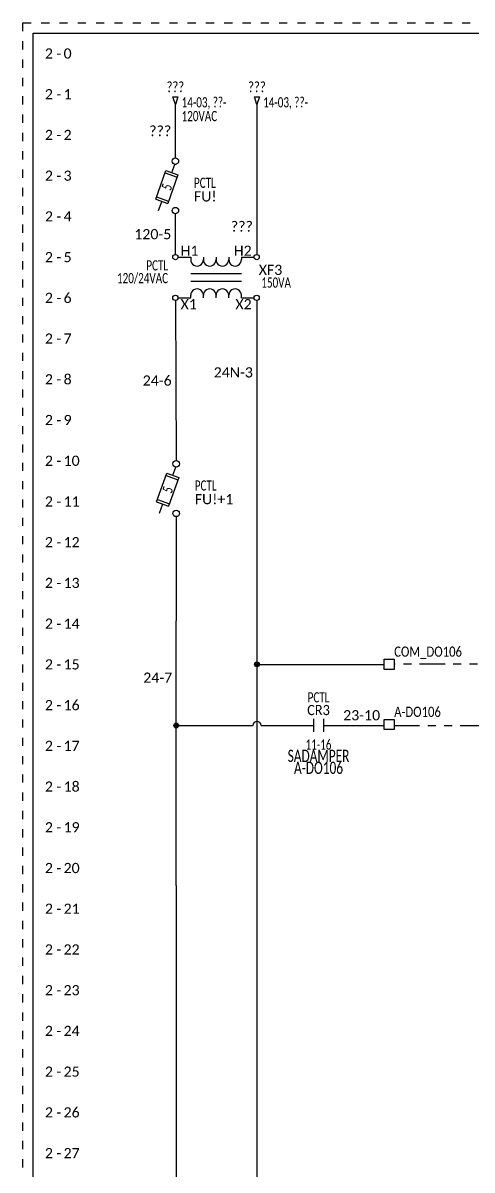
# Model space of a CAD drawing. Header units: inches. Extents: x 0 to 16.2, y 0 to 21.2.
# Drawn here: x 0 to 5.52, y 7.17 to 21.25 of the extents above; entities that cross this region are included whole.
import ezdxf
from ezdxf.enums import TextEntityAlignment as Align

# ---------------------------------------------------------------- set-up
doc = ezdxf.new("R2010")
doc.units = ezdxf.units.IN
doc.header["$MEASUREMENT"] = 0
doc.linetypes.add('DOT2', pattern=[0.125, 0, -0.125])
doc.linetypes.add('PHANTOM2', pattern=[1.25, 0.625, -0.125, 0.125, -0.125, 0.125, -0.125])
for name, color, linetype in [('BLK_20', 250, 'Continuous'), ('DESC', 150, 'Continuous'), ('LOC', 8, 'Continuous'), ('MISC', 7, 'Continuous'), ('ORG_14', 30, 'Continuous'), ('RED_14', 1, 'Continuous'), ('RED_18', 1, 'Continuous'), ('SYMS', 7, 'Continuous'), ('TAGFIXED', 7, 'Continuous'), ('TAGS', 150, 'Continuous'), ('TERMS', 123, 'Continuous'), ('WHT_14', 7, 'Continuous'), ('WIREFIXED', 7, 'Continuous'), ('WIRENO', 72, 'Continuous'), ('WIREREF_DEST', 52, 'Continuous'), ('XREF', 7, 'Continuous')]:
    doc.layers.add(name, color=color, linetype=linetype)
doc.layers.add('TITLEBLOCK_FRAME', color=7, linetype='DOT2', plot=False)
doc.styles.add('TB_BODY', font='arial.ttf')
doc.styles.add('WD', font='calibri.ttf')

# ---------------------------------------------------------------- blocks, each defined once
blk = doc.blocks.new('VDS11FL')
for p, q in [((-0.241, -0.163), (-0.116, 0.19)), ((-0.126, 0.16), (0.021, 0.108)), ((-0.116, 0.19), (0.032, 0.137)), ((-0.042, 0.164), (-0.006, 0.264)), ((0.032, 0.137), (-0.094, -0.216)), ((-0.231, -0.134), (-0.084, -0.187)), ((-0.241, -0.163), (-0.094, -0.216)), ((-0.168, -0.19), (-0.21, -0.307))]:
    blk.add_line(p, q)
for centre in [(0, 0.304), (0, -0.304)]:
    blk.add_circle(centre, 0.04)
at = {"style": 'WD'}
for tag, p, height, flags in [('TERM02', (0.088, 0.307), 0.125, 8), ('X2TERM02', (0, 0.344), 0.0125, 1), ('X4LINK', (-0.403, 0), 0.01, 1), ('FAMILY', (-0.273, 0.052), 0.01, 9), ('X1LINK', (0.136, 0), 0.01, 1), ('CONTACT', (-0.273, -0.025), 0.01, 9), ('X8TERM01', (0, -0.344), 0.0125, 1), ('TERM01', (0.09, -0.43), 0.125, 8)]:
    blk.add_attdef(tag, p, '', height=height, dxfattribs=dict(at, flags=flags))
at = {"style": 'WD', "width": 0.7}
blk.add_attdef('RATING1', text='', height=0.125, rotation=70.3798, dxfattribs=at).set_placement((-0.105, -0.013), align=Align.MIDDLE_CENTER)
for tag, p in [('INST', (0.229, 0.143)), ('LOC', (0.229, -0.025))]:
    blk.add_attdef(tag, p, '', height=0.125, dxfattribs=at)
at = {"style": 'WD', "flags": 9}
for tag, p in [('ASSYCODE', (-0.245, -0.006)), ('MFG', (-0.245, 0.016)), ('CAT', (-0.245, 0.035))]:
    blk.add_attdef(tag, text='', height=0.01, dxfattribs=at).set_placement(p, align=Align.CENTER)
at = {"style": 'WD'}
blk.add_attdef('TAG1', (0.229, -0.192), '', height=0.125, dxfattribs=at)
blk = doc.blocks.new('HT0001')
for p, q in [((-0.062, 0.062), (0.062, 0.062)), ((-0.062, -0.062), (-0.062, 0.062)), ((0.062, 0.062), (0.062, -0.062)), ((0.062, -0.062), (-0.062, -0.062))]:
    blk.add_line(p, q)
at = {"style": 'WD'}
for tag, p, width in [('INST', (0.062, 0.42), 0.7), ('LOC', (0.062, 0.25), 0.7), ('DESC1', (0.05, -0.385), 0.8)]:
    blk.add_attdef(tag, p, '', height=0.125, dxfattribs=dict(at, width=width))
at = {"linetype": 'Continuous', "style": 'WD'}
for tag, p, height, width, flags in [('TERM01', (0.062, 0.094), 0.125, 0.8, 8), ('TAGSTRIP', (0.05, -0.229), 0.125, 0.9, 8), ('DESC2', (0.05, -0.541), 0.125, 0.8, 8), ('CAT', (0.213, -0.406), 0.109, 0.8, 1), ('DESC3', (0.05, -0.698), 0.125, 0.8, 8)]:
    blk.add_attdef(tag, p, '', height=height, dxfattribs=dict(at, width=width, flags=flags))
at = {"style": 'WD', "flags": 1}
for tag, p, height in [('X4TERM01', (-0.062, 0), 0.0125), ('X4TERMDESC01', (-0.055, -0.023), 0.025), ('X2TERMDESC01', (-0.006, 0.029), 0.025), ('X2TERM01', (0, 0.062), 0.0125), ('STRIPSEQ', (0, 0), 0.00125), ('X2PIN01', (0.033, 0.084), 0.0125), ('X1TERMDESC01', (0.039, 0.007), 0.025), ('X1TERM01', (0.062, 0), 0.0125), ('X1PIN01', (0.087, 0.016), 0.0125), ('X4PIN01', (-0.114, -0.038), 0.0125), ('LINKTERM', (0, -0.002), 0.00125), ('X8TERMDESC01', (0, -0.054), 0.025), ('X8TERM01', (0, -0.062), 0.0125), ('X8PIN01', (0.026, -0.096), 0.0125)]:
    blk.add_attdef(tag, p, '', height=height, dxfattribs=at)
at = {"style": 'WD', "width": 0.7, "flags": 1}
blk.add_attdef('ASSYCODE', (0.062, -0.281), '', height=0.01, dxfattribs=at)
at = {"linetype": 'Continuous', "style": 'WD', "width": 0.8, "flags": 1}
blk.add_attdef('MFG', text='', height=0.109, dxfattribs=at).set_placement((0.088, -0.406), align=Align.RIGHT)
blk = doc.blocks.new('WD_WNV')
at = {"linetype": 'Continuous', "style": 'WD'}
blk.add_attdef('WIRENO', text='', height=0.125, dxfattribs=at).set_placement((-0.05, 0), align=Align.MIDDLE_RIGHT)
at = {"style": 'WD', "flags": 1}
for tag, p in [('W01USER', (-0.062, 0.094)), ('W02USER', (-0.062, 0.086)), ('W03USER', (-0.062, 0.078)), ('W04USER', (-0.062, 0.07)), ('W05USER', (-0.062, 0.062)), ('W06USER', (-0.062, 0.055)), ('W07USER', (-0.062, 0.047)), ('W08USER', (-0.062, 0.039)), ('W09USER', (-0.062, 0.031)), ('W10USER', (-0.062, 0.023))]:
    blk.add_attdef(tag, text='', height=0.005, dxfattribs=at).set_placement(p, align=Align.CENTER)
blk = doc.blocks.new('WDDOT')
for radius in [0.03, 0.0187, 0.00929]:
    blk.add_circle((0, 0), radius)
blk = doc.blocks.new('HCR11_RELAY-CONTACT')
at = {"linetype": 'Continuous'}
for p, q in [((-0.053, 0.082), (-0.053, -0.078)), ((0.072, 0.082), (0.072, -0.078))]:
    blk.add_line(p, q, dxfattribs=at)
at = {"style": 'WD'}
for tag, width, p in [('INST', 0.7, (0.009, 0.453)), ('LOC', 0.7, (0.009, 0.283)), ('TAG2', 0.9, (0.009, 0.127)), ('XREF', 0.7, (0.009, -0.296))]:
    blk.add_attdef(tag, text='', height=0.125, dxfattribs=dict(at, width=width)).set_placement(p, align=Align.CENTER)
for tag, p, height, flags in [('X4TERM01', (-0.053, 0.002), 0.0125, 1), ('X1TERM02', (0.072, 0.002), 0.0125, 1), ('CONTACT', (0.107, 0.038), 0.01, 1), ('FAMILY', (0.107, 0.055), 0.01, 9)]:
    blk.add_attdef(tag, p, '', height=height, dxfattribs=dict(at, flags=flags))
for tag, p in [('X2LINK', (0.009, 0.127)), ('X8LINK', (0.009, -0.123))]:
    blk.add_attdef(tag, p, '', height=0.01, dxfattribs=at)
at = {"linetype": 'Continuous', "style": 'WD', "flags": 8}
blk.add_attdef('TERM01', text='', height=0.125, dxfattribs=at).set_placement((-0.116, -0.014), align=Align.TOP_RIGHT)
blk.add_attdef('TERM02', text='', height=0.125, dxfattribs=at).set_placement((0.134, -0.014), align=Align.TOP_LEFT)
at = {"color": 1, "style": 'WD', "width": 0.7}
for tag, p in [('DESC1', (0.009, -0.448)), ('DESC2', (0.009, -0.595)), ('DESC3', (0.009, -0.742))]:
    blk.add_attdef(tag, text='', height=0.15, dxfattribs=at).set_placement(p, align=Align.CENTER)
blk = doc.blocks.new('HXF1')
for p, q in [((-0.469, 0), (-0.312, 0)), ((-0.312, 0), (-0.312, -0.031)), ((-0.156, 0), (-0.156, -0.031)), ((0, 0), (0, -0.031)), ((0.156, 0), (0.156, -0.031)), ((0.312, 0), (0.467, 0)), ((0.312, 0), (0.312, -0.031)), ((-0.312, -0.203), (0.312, -0.203)), ((-0.312, -0.297), (0.312, -0.297)), ((-0.469, -0.5), (-0.312, -0.5)), ((-0.312, -0.5), (-0.312, -0.469)), ((-0.156, -0.5), (-0.156, -0.469)), ((0, -0.5), (0, -0.469)), ((0.156, -0.5), (0.156, -0.469)), ((0.312, -0.5), (0.312, -0.469)), ((0.312, -0.5), (0.467, -0.5))]:
    blk.add_line(p, q)
for centre in [(-0.501, 0), (0.499, 0), (-0.501, -0.5), (0.499, -0.5)]:
    blk.add_circle(centre, 0.0322)
for centre, start, end in [((-0.234, -0.031), 180, 0.001), ((-0.078, -0.031), 180, 0.001), ((0.078, -0.031), 180, 0.001), ((0.234, -0.031), 180, 0.001), ((-0.234, -0.469), 0.001, 180.002), ((-0.078, -0.469), 0.001, 180.002), ((0.078, -0.469), 0.001, 180.002), ((0.234, -0.469), 0.001, 180.002)]:
    blk.add_arc(centre, 0.0781, start, end)
at = {"linetype": 'Continuous', "style": 'WD', "flags": 8}
for tag, p in [('TERM03', (-0.031, 0.016)), ('TERM02', (0.438, 0.016))]:
    blk.add_attdef(tag, text='', height=0.125, dxfattribs=at).set_placement(p, align=Align.RIGHT)
blk.add_attdef('TERM01', (-0.438, 0.016), '', height=0.125, dxfattribs=at)
at = {"style": 'WD', "width": 0.7}
for tag, p in [('INST', (-0.591, 0.006)), ('LOC', (-0.591, -0.164)), ('DESC1', (-0.591, -0.32)), ('DESC2', (-0.591, -0.476))]:
    blk.add_attdef(tag, text='', height=0.125, dxfattribs=at).set_placement(p, align=Align.RIGHT)
at = {"style": 'WD'}
for tag, p, height, flags in [('X4TERM01', (-0.533, 0), 0.0125, 1), ('X2TERM01', (-0.501, 0.032), 0.0125, 1), ('X2TERM03', (0, 0.009), 0.0125, 1), ('X2TERM02', (0.499, 0.032), 0.0125, 1), ('X1TERM02', (0.531, 0), 0.0125, 1), ('FAMILY', (0.46, -0.247), 0.01, 9), ('X4TERM04', (-0.533, -0.5), 0.0125, 1), ('X8TERM04', (-0.501, -0.532), 0.0125, 1), ('X8TERM06', (0, -0.507), 0.0125, 1), ('X8TERM05', (0.499, -0.532), 0.0125, 1), ('X1TERM05', (0.531, -0.5), 0.0125, 1)]:
    blk.add_attdef(tag, p, '', height=height, dxfattribs=dict(at, flags=flags))
blk.add_attdef('TAG1', (0.524, -0.219), '', height=0.125, dxfattribs=at)
at = {"linetype": 'Continuous', "style": 'WD', "flags": 9}
for tag, p in [('CAT', (0.485, -0.275)), ('ASSYCODE', (0.487, -0.313)), ('MFG', (0.484, -0.295))]:
    blk.add_attdef(tag, text='', height=0.01, dxfattribs=at).set_placement(p, align=Align.CENTER)
at = {"style": 'WD', "width": 0.7}
blk.add_attdef('RATING1', (0.556, -0.375), '', height=0.125, dxfattribs=at)
at = {"linetype": 'Continuous', "style": 'WD', "flags": 8}
for tag, p in [('TERM06', (-0.031, -0.516)), ('TERM05', (0.438, -0.516))]:
    blk.add_attdef(tag, text='', height=0.125, dxfattribs=at).set_placement(p, align=Align.TOP_RIGHT)
blk.add_attdef('TERM04', text='', height=0.125, dxfattribs=at).set_placement((-0.438, -0.516), align=Align.TOP_LEFT)
blk = doc.blocks.new('HA1D2')
blk.add_lwpolyline([(0, 0.094), (0.031, 0.094), (0, 0), (-0.031, 0.094), (0, 0.094)])
at = {"style": 'WD', "width": 0.8, "flags": 8}
blk.add_attdef('WIRENO', text='', height=0.125, dxfattribs=at).set_placement((0, 0.15), align=Align.CENTER)
at = {"style": 'WD', "flags": 1}
for tag, p in [('X8TERM01', (0, 0)), ('SIGCODE', (0.026, 0.066))]:
    blk.add_attdef(tag, p, '', height=0.01, dxfattribs=at)
at = {"style": 'WD', "width": 0.7}
for tag, p in [('XREF', (0.077, -0.037)), ('DESC1', (0.077, -0.206))]:
    blk.add_attdef(tag, p, '', height=0.125, dxfattribs=at)
blk = doc.blocks.new('WD_WNH')
at = {"linetype": 'Continuous', "style": 'WD'}
blk.add_attdef('WIRENO', text='', height=0.125, dxfattribs=at).set_placement((0, 0.062), align=Align.CENTER)
at = {"style": 'WD', "flags": 1}
for tag, p in [('W01USER', (0, 0.078)), ('W02USER', (0, 0.07)), ('W03USER', (0, 0.062)), ('W04USER', (0, 0.055)), ('W05USER', (0, 0.047)), ('W06USER', (0, 0.039)), ('W07USER', (0, 0.031)), ('W08USER', (0, 0.023)), ('W09USER', (0, 0.016)), ('W10USER', (0, 0.008))]:
    blk.add_attdef(tag, text='', height=0.005, dxfattribs=at).set_placement(p, align=Align.CENTER)
blk = doc.blocks.new('WD_MLRH7')
at = {"style": 'WD'}
blk.add_attdef('WDCOPY_DASH', text='', height=0.125, dxfattribs=at).set_placement((-0.684, 0), align=Align.MIDDLE)
blk.add_attdef('SHEET', text='', height=0.125, dxfattribs=at).set_placement((-0.756, 0), align=Align.MIDDLE_RIGHT)
blk.add_attdef('RUNGFIRST', text='', height=0.125, dxfattribs=at).set_placement((-0.625, 0), align=Align.MIDDLE_LEFT)
at = {"style": 'WD', "flags": 1}
for tag, p in [('RUNGHORV', (-0.25, -0.127)), ('RUNGINC', (-0.25, -0.163)), ('WIREMODE', (-0.25, -0.281)), ('RUNGDIST', (-0.25, -0.2)), ('RUNGCNT', (-0.25, -0.237)), ('WIRE-START', (-0.25, -0.356)), ('WIRE-GSUF', (-0.25, -0.396)), ('PH3SPACE', (-0.25, -0.437)), ('WIREFMT', (-0.25, -0.321))]:
    blk.add_attdef(tag, text='', height=0.025, dxfattribs=at).set_placement(p, align=Align.RIGHT)
blk = doc.blocks.new('*U41')
at = {"color": 5}
for p, q in [((0, 21), (16, 21)), ((0, 0), (0, 21))]:
    blk.add_line(p, q, dxfattribs=at)
at = {"layer": 'TITLEBLOCK_FRAME'}
blk.add_lwpolyline([(-0.125, 21.125), (16.125, 21.125), (16.125, -0.125), (-0.125, -0.125)], close=True, dxfattribs=at)
blk.add_lwpolyline([(-0.125, 21.125), (16.125, 21.125), (16.125, -0.125), (-0.125, -0.125)], close=True, dxfattribs=at)
at = {"color": 7, "style": 'TB_BODY', "flags": 4}
for tag, p in [('N5', (7.597, 1.925)), ('N4', (7.597, 1.575)), ('N3', (7.597, 1.225)), ('N2', (7.597, 0.925)), ('N1', (7.597, 0.575)), ('PAGENO', (5.883, 0.167)), ('SHEETMAX', (6.824, 0.157))]:
    blk.add_attdef(tag, text='', height=0.14, dxfattribs=at).set_placement(p, align=Align.MIDDLE_CENTER)
for tag, height, p in [('DATE5', 0.14, (7.854, 1.925)), ('PAR5', 0.14, (9.104, 1.925)), ('DESCRIPTION5', 0.14, (9.661, 1.925)), ('TITLE1', 0.175, (0.091, 1.57)), ('DATE4', 0.14, (7.854, 1.575)), ('PAR4', 0.14, (9.104, 1.575)), ('DESCRIPTION4', 0.14, (9.661, 1.575)), ('AP.PAR', 0.14, (5.526, 1.365)), ('TITLE2', 0.175, (0.091, 1.306)), ('DATE3', 0.14, (7.854, 1.225)), ('PAR3', 0.14, (9.104, 1.225)), ('DESCRIPTION3', 0.14, (9.661, 1.225)), ('TITLE3', 0.175, (0.091, 1.041)), ('DATE2', 0.14, (7.854, 0.925)), ('PAR2', 0.14, (9.104, 0.925)), ('DESCRIPTION2', 0.14, (9.661, 0.925)), ('DESS.PAR', 0.14, (5.286, 0.642)), ('DATE1', 0.14, (7.854, 0.575)), ('PAR1', 0.14, (9.109, 0.575)), ('DESCRIPTION1', 0.14, (9.645, 0.575)), ('PRJCT', 0.14, (1.193, 0.167)), ('DATE', 0.14, (3.204, 0.179))]:
    blk.add_attdef(tag, text='', height=height, dxfattribs=at).set_placement(p, align=Align.MIDDLE_LEFT)

msp = doc.modelspace()

# ---------------------------------------------------------------- linework, layer by layer
at = {"layer": 'BLK_20', "linetype": 'PHANTOM2', "ltscale": 0.5}
msp.add_line((6.002, 13.376), (4.564, 13.376), dxfattribs=at)
at = {"layer": 'ORG_14', "ltscale": 0.5}
for p, q in [((1.874, 17.843), (1.885, 15.877)), ((1.885, 15.189), (1.885, 13.908)), ((1.885, 10.659), (1.885, 13.908)), ((1.885, 12.625), (2.827, 12.625)), ((2.927, 12.625), (3.287, 12.625)), ((3.287, 12.625), (3.572, 12.625)), ((3.697, 12.625), (4.439, 12.625)), ((1.885, 10.659), (1.885, 3.759))]:
    msp.add_line(p, q, dxfattribs=at)
msp.add_arc((2.877, 12.625), 0.05, 0, 180, dxfattribs=at)
at = {"layer": 'RED_14', "ltscale": 0.5}
for p, q in [((1.874, 19.594), (1.874, 20.25)), ((1.874, 18.407), (1.874, 18.906))]:
    msp.add_line(p, q, dxfattribs=at)
at = {"layer": 'RED_18', "linetype": 'PHANTOM2', "ltscale": 0.5}
msp.add_line((4.564, 12.625), (6.002, 12.625), dxfattribs=at)
at = {"layer": 'WHT_14', "ltscale": 0.5}
for p, q in [((2.877, 20.25), (2.877, 18.407)), ((2.877, 17.843), (2.877, 4.25)), ((2.877, 13.375), (4.439, 13.375))]:
    msp.add_line(p, q, dxfattribs=at)

# ---------------------------------------------------------------- block references
at = {"ltscale": 0.5}
msp.add_blockref('*U41', (0.125, 0.125), dxfattribs=at)
msp.add_blockref('WD_MLRH7', (1.125, 20.875), dxfattribs=at).add_auto_attribs({'RUNGFIRST': '0', 'SHEET': '2', 'WDCOPY_DASH': '-'})
at = {"layer": 'SYMS', "ltscale": 0.5}
ref = msp.add_blockref('HA1D2', (1.874, 20.25), dxfattribs=at)
ref.add_attrib('DESC1', '120VAC', (1.951, 20.044), dxfattribs={"layer": 'DESC', "height": 0.125, "style": 'WD', "width": 0.7})
ref.add_attrib('WIRENO', '???', dxfattribs={"layer": 'WIREREF_DEST', "height": 0.125, "style": 'WD', "width": 0.8, "flags": 8}).set_placement((1.874, 20.4), align=Align.CENTER)
ref.add_attrib('XREF', '14-03, ??-', (1.951, 20.213), dxfattribs={"layer": 'XREF', "height": 0.125, "style": 'WD', "width": 0.7})
ref = msp.add_blockref('HA1D2', (2.877, 20.25), dxfattribs=at)
ref.add_attrib('WIRENO', '???', dxfattribs={"layer": 'WIREREF_DEST', "height": 0.125, "style": 'WD', "width": 0.8, "flags": 8}).set_placement((2.877, 20.4), align=Align.CENTER)
ref.add_attrib('XREF', '14-03, ??-', (2.953, 20.213), dxfattribs={"layer": 'XREF', "height": 0.125, "style": 'WD', "width": 0.7})
ref = msp.add_blockref('VDS11FL', (1.874, 19.25), dxfattribs=at)
ref.add_attrib('TAG1F', 'FU!', (2.103, 19.058), dxfattribs={"layer": 'TAGFIXED', "height": 0.125, "style": 'WD'})
ref.add_attrib('LOC', 'PCTL', (2.103, 19.225), dxfattribs={"layer": 'LOC', "height": 0.125, "style": 'WD', "width": 0.7})
ref.add_attrib('RATING1', '5', dxfattribs={"layer": 'MISC', "height": 0.125, "rotation": 70.3798, "style": 'WD', "width": 0.7}).set_placement((1.769, 19.237), align=Align.MIDDLE_CENTER)
ref = msp.add_blockref('HXF1', (2.375, 18.375), dxfattribs=at)
ref.add_attrib('TERM04', 'X1', dxfattribs={"layer": 'TERMS', "linetype": 'Continuous', "height": 0.125, "style": 'WD', "flags": 8}).set_placement((1.938, 17.859), align=Align.TOP_LEFT)
ref.add_attrib('TERM05', 'X2', dxfattribs={"layer": 'TERMS', "linetype": 'Continuous', "height": 0.125, "style": 'WD', "flags": 8}).set_placement((2.812, 17.859), align=Align.TOP_RIGHT)
ref.add_attrib('RATING1', '150VA', (2.931, 18), dxfattribs={"layer": 'MISC', "height": 0.125, "style": 'WD', "width": 0.7})
ref.add_attrib('TAG1', 'XF3', (2.899, 18.156), dxfattribs={"layer": 'TAGS', "height": 0.125, "style": 'WD'})
ref.add_attrib('DESC1', '120/24VAC', dxfattribs={"layer": 'DESC', "height": 0.125, "style": 'WD', "width": 0.7}).set_placement((1.784, 18.055), align=Align.RIGHT)
ref.add_attrib('LOC', 'PCTL', dxfattribs={"layer": 'LOC', "height": 0.125, "style": 'WD', "width": 0.7}).set_placement((1.784, 18.211), align=Align.RIGHT)
ref.add_attrib('TERM02', 'H2', dxfattribs={"layer": 'TERMS', "linetype": 'Continuous', "height": 0.125, "style": 'WD', "flags": 8}).set_placement((2.812, 18.391), align=Align.RIGHT)
ref.add_attrib('TERM01', 'H1', (1.938, 18.391), dxfattribs={"layer": 'TERMS', "linetype": 'Continuous', "height": 0.125, "style": 'WD', "flags": 8})
ref = msp.add_blockref('VDS11FL', (1.885, 15.533), dxfattribs=at)
ref.add_attrib('TAG1F', 'FU!+1', (2.113, 15.341), dxfattribs={"layer": 'TAGFIXED', "height": 0.125, "style": 'WD'})
ref.add_attrib('LOC', 'PCTL', (2.113, 15.509), dxfattribs={"layer": 'LOC', "height": 0.125, "style": 'WD', "width": 0.7})
ref.add_attrib('RATING1', '5', dxfattribs={"layer": 'MISC', "height": 0.125, "rotation": 70.3798, "style": 'WD', "width": 0.7}).set_placement((1.78, 15.52), align=Align.MIDDLE_CENTER)
ref = msp.add_blockref('HT0001', (4.502, 13.375), dxfattribs=at)
ref.add_attrib('TERM01', 'COM_DO106', (4.564, 13.469), dxfattribs={"layer": 'TERMS', "linetype": 'Continuous', "height": 0.125, "style": 'WD', "width": 0.8, "flags": 8})
for p in [(2.877, 13.375), (1.885, 12.625)]:
    msp.add_blockref('WDDOT', p, dxfattribs=at)
ref = msp.add_blockref('HCR11_RELAY-CONTACT', (3.625, 12.625), dxfattribs=at)
ref.add_attrib('LOC', 'PCTL', dxfattribs={"layer": 'LOC', "height": 0.125, "style": 'WD', "width": 0.7}).set_placement((3.634, 12.908), align=Align.CENTER)
ref.add_attrib('XREF', '11-16', dxfattribs={"layer": 'XREF', "height": 0.125, "style": 'WD', "width": 0.7}).set_placement((3.634, 12.329), align=Align.CENTER)
ref.add_attrib('DESC2', 'A-DO106', dxfattribs={"layer": 'DESC', "color": 1, "height": 0.15, "style": 'WD', "width": 0.7}).set_placement((3.634, 12.03), align=Align.CENTER)
ref.add_attrib('DESC1', 'SADAMPER', dxfattribs={"layer": 'DESC', "color": 1, "height": 0.15, "style": 'WD', "width": 0.7}).set_placement((3.634, 12.177), align=Align.CENTER)
ref.add_attrib('TAG2', 'CR3', dxfattribs={"layer": 'TAGS', "height": 0.125, "style": 'WD', "width": 0.9}).set_placement((3.634, 12.752), align=Align.CENTER)
ref = msp.add_blockref('HT0001', (4.502, 12.636), dxfattribs=at)
ref.add_attrib('TERM01', 'A-DO106', (4.564, 12.73), dxfattribs={"layer": 'TERMS', "linetype": 'Continuous', "height": 0.125, "style": 'WD', "width": 0.8, "flags": 8})
at = {"layer": 'WIREFIXED', "ltscale": 0.5}
ref = msp.add_blockref('WD_WNV', (1.874, 18.657), dxfattribs=at)
ref.add_attrib('WIRENOF', '120-5', dxfattribs={"linetype": 'Continuous', "height": 0.125, "style": 'WD'}).set_placement((1.824, 18.657), align=Align.MIDDLE_RIGHT)
at = {"layer": 'WIREFIXED'}
ref = msp.add_blockref('WD_WNV', (1.879, 16.86), dxfattribs=at)
ref.add_attrib('WIRENOF', '24-6', dxfattribs={"linetype": 'Continuous', "height": 0.125, "style": 'WD'}).set_placement((1.829, 16.86), align=Align.MIDDLE_RIGHT)
at = {"layer": 'WIREFIXED', "ltscale": 0.5}
ref = msp.add_blockref('WD_WNV', (1.885, 13.212), dxfattribs=at)
ref.add_attrib('WIRENOF', '24-7', dxfattribs={"linetype": 'Continuous', "height": 0.125, "style": 'WD'}).set_placement((1.835, 13.212), align=Align.MIDDLE_RIGHT)
at = {"layer": 'WIREFIXED'}
ref = msp.add_blockref('WD_WNH', (4.164, 12.625), dxfattribs=at)
ref.add_attrib('WIRENOF', '23-10', dxfattribs={"linetype": 'Continuous', "height": 0.125, "style": 'WD'}).set_placement((4.164, 12.688), align=Align.CENTER)
at = {"layer": 'WIRENO', "ltscale": 0.5}
ref = msp.add_blockref('WD_WNV', (1.874, 19.922), dxfattribs=at)
ref.add_attrib('WIRENO', '???', dxfattribs={"linetype": 'Continuous', "height": 0.125, "style": 'WD'}).set_placement((1.824, 19.922), align=Align.MIDDLE_RIGHT)
ref = msp.add_blockref('WD_WNV', (2.877, 18.75), dxfattribs=at)
ref.add_attrib('WIRENO', '???', dxfattribs={"linetype": 'Continuous', "height": 0.125, "style": 'WD'}).set_placement((2.827, 18.75), align=Align.MIDDLE_RIGHT)
ref = msp.add_blockref('WD_WNV', (2.877, 16.96), dxfattribs=at)
ref.add_attrib('WIRENO', '24N-3', dxfattribs={"linetype": 'Continuous', "height": 0.125, "style": 'WD'}).set_placement((2.827, 16.96), align=Align.MIDDLE_RIGHT)

# ---------------------------------------------------------------- texts
at = {"ltscale": 0.5, "style": 'WD'}
for p in [(0.369, 20.375), (0.369, 19.875), (0.369, 19.375), (0.369, 18.875), (0.369, 18.375), (0.369, 17.875), (0.369, 17.375), (0.369, 16.875), (0.369, 16.375), (0.369, 15.875), (0.369, 15.375), (0.369, 14.875), (0.369, 14.375), (0.369, 13.875), (0.369, 13.375), (0.369, 12.875), (0.369, 12.375), (0.369, 11.875), (0.369, 11.375), (0.369, 10.875), (0.369, 10.375), (0.369, 9.875), (0.369, 9.375), (0.369, 8.875), (0.369, 8.375), (0.369, 7.875), (0.369, 7.375)]:
    msp.add_text('2', height=0.125, dxfattribs=at).set_placement(p, align=Align.MIDDLE_RIGHT)
for s, p in [('1', (0.5, 20.375)), ('2', (0.5, 19.875)), ('3', (0.5, 19.375)), ('4', (0.5, 18.875)), ('5', (0.5, 18.375)), ('6', (0.5, 17.875)), ('7', (0.5, 17.375)), ('8', (0.5, 16.875)), ('9', (0.5, 16.375)), ('10', (0.5, 15.875)), ('11', (0.5, 15.375)), ('12', (0.5, 14.875)), ('13', (0.5, 14.375)), ('14', (0.5, 13.875)), ('15', (0.5, 13.375)), ('16', (0.5, 12.875)), ('17', (0.5, 12.375)), ('18', (0.5, 11.875)), ('19', (0.5, 11.375)), ('20', (0.5, 10.875)), ('21', (0.5, 10.375)), ('22', (0.5, 9.875)), ('23', (0.5, 9.375)), ('24', (0.5, 8.875)), ('25', (0.5, 8.375)), ('26', (0.5, 7.875)), ('27', (0.5, 7.375))]:
    msp.add_text(s, height=0.125, dxfattribs=at).set_placement(p, align=Align.MIDDLE_LEFT)
for p in [(0.441, 20.375), (0.441, 19.875), (0.441, 19.375), (0.441, 18.875), (0.441, 18.375), (0.441, 17.875), (0.441, 17.375), (0.441, 16.875), (0.441, 16.375), (0.441, 15.875), (0.441, 15.375), (0.441, 14.875), (0.441, 14.375), (0.441, 13.875), (0.441, 13.375), (0.441, 12.875), (0.441, 12.375), (0.441, 11.875), (0.441, 11.375), (0.441, 10.875), (0.441, 10.375), (0.441, 9.875), (0.441, 9.375), (0.441, 8.875), (0.441, 8.375), (0.441, 7.875), (0.441, 7.375)]:
    msp.add_text('-', height=0.125, dxfattribs=at).set_placement(p, align=Align.MIDDLE)

doc.saveas('drawing.dxf')
